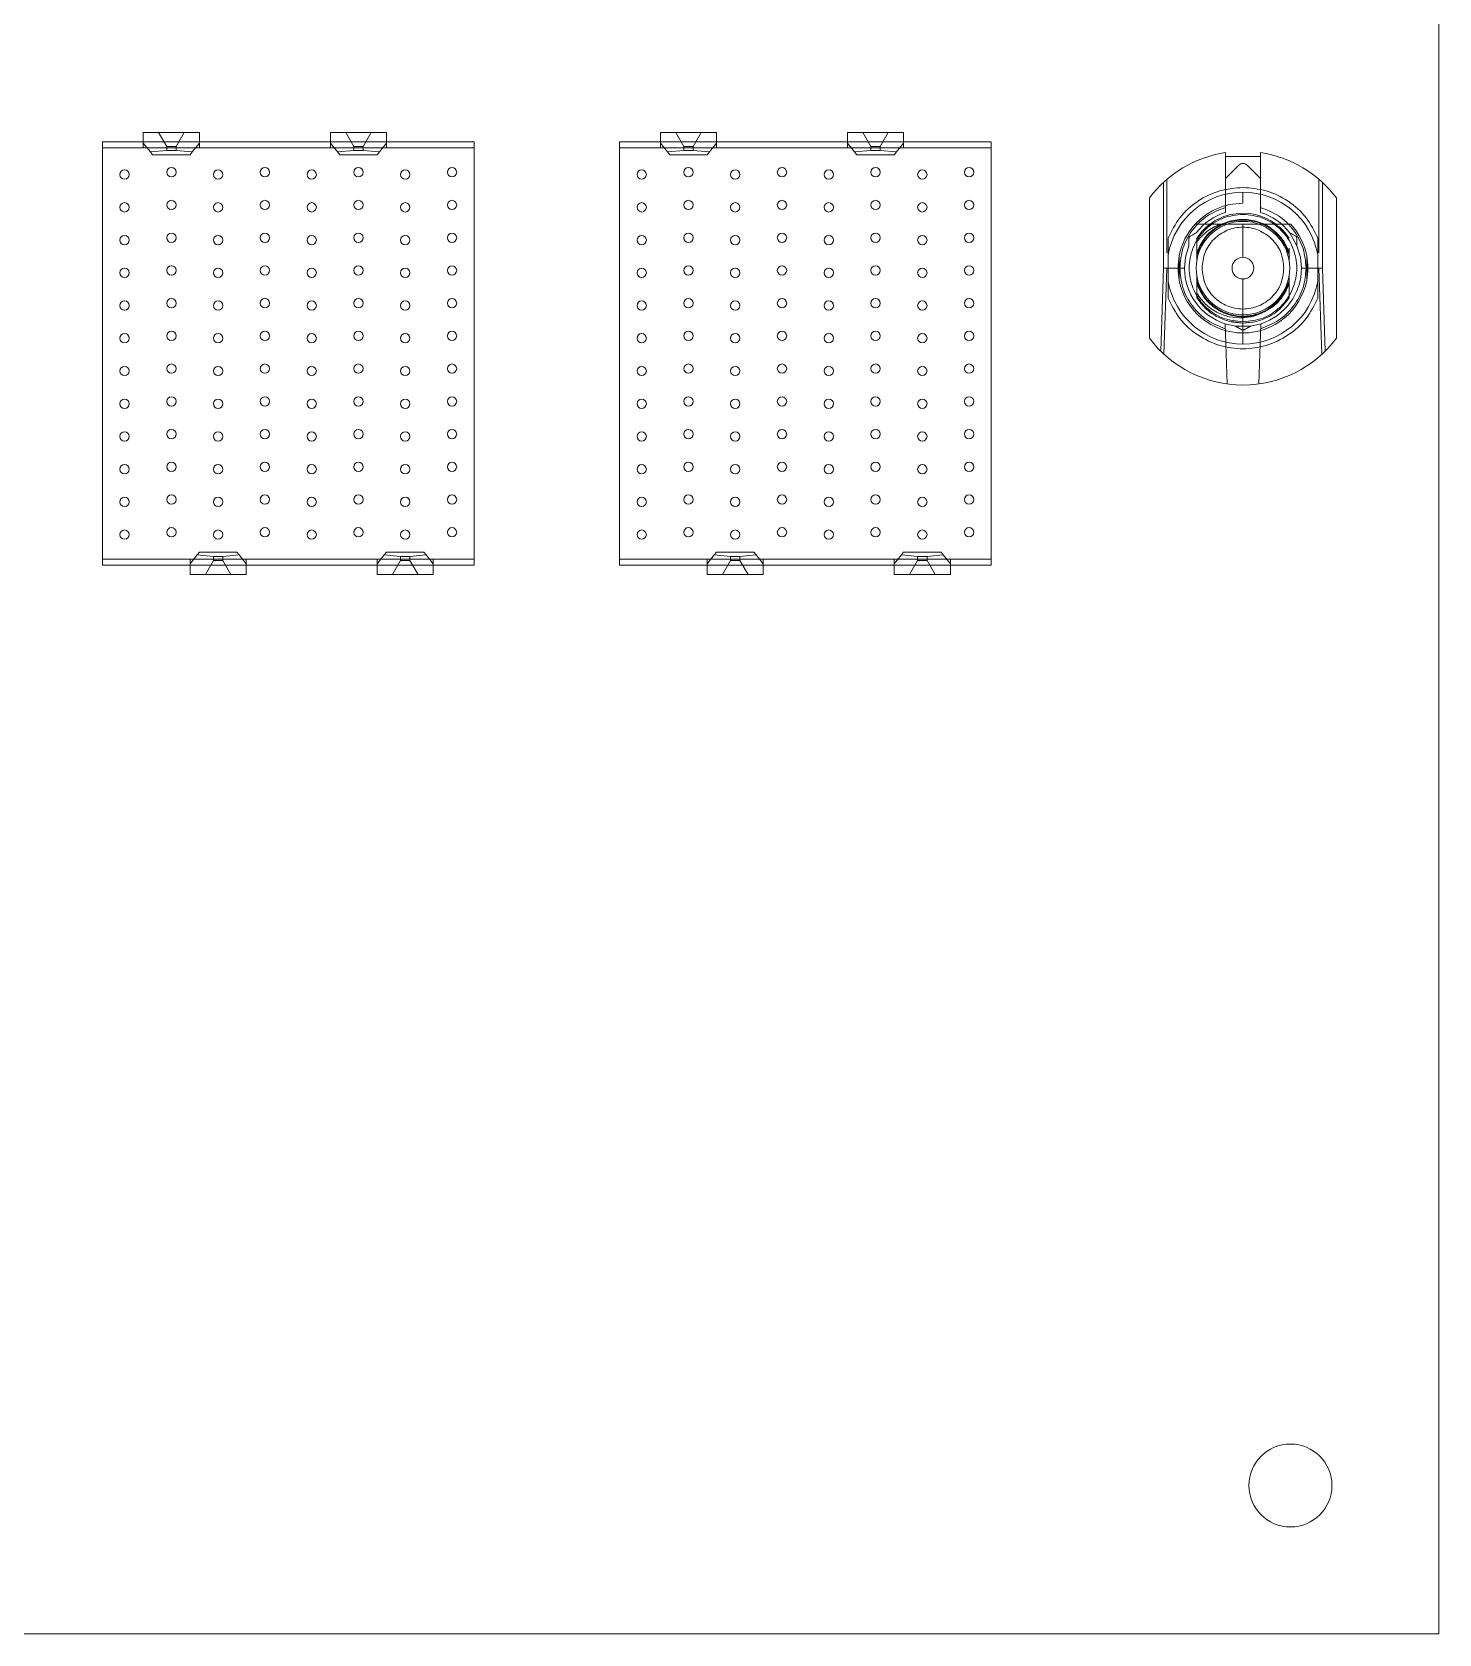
# Model space of a CAD drawing. Header units: millimetres. Extents: x -84 to 500, y -79 to 331.
# Drawn here: x 371.6 to 431.8, y 0 to 68.5 of the extents above; entities that cross this region are included whole.
import ezdxf
from ezdxf.lldxf.tags import DXFTag

# ---------------------------------------------------------------- set-up
doc = ezdxf.new("R2010")
doc.units = ezdxf.units.MM
tags = doc.linetypes.add('HIDDEN', pattern=[1.905, 1.27, -0.635]).pattern_tags.tags
tags[6:7] = [DXFTag(74, 4), DXFTag(75, 0), DXFTag(340, '0'), DXFTag(46, 1.0), DXFTag(50, 0.0), DXFTag(44, 0.0), DXFTag(45, 0.0)]
tags[4:5] = [DXFTag(74, 4), DXFTag(75, 0), DXFTag(340, '0'), DXFTag(46, 1.0), DXFTag(50, 0.0), DXFTag(44, 0.0), DXFTag(45, 0.0)]

msp = doc.modelspace()

# ---------------------------------------------------------------- linework, layer by layer
at = {"color": 7, "linetype": 'Continuous', "lineweight": 15}
for p, q in [((431.8, 0), (431.8, 304.8)), ((374.65, 63.82), (376.4, 63.82)), ((374.65, 63.82), (374.65, 63.57)), ((376.4, 63.77), (376.4, 64.22)), ((376.4, 64.22), (377.054, 64.22)), ((376.705, 63.389), (376.4, 63.77)), ((376.4, 63.57), (376.4, 63.77)), ((377.054, 64.22), (377.4, 63.62)), ((377.054, 64.22), (378.146, 64.22)), ((377.8, 63.62), (378.146, 64.22)), ((378.146, 64.22), (378.8, 64.22)), ((378.495, 63.389), (378.8, 63.77)), ((378.8, 64.22), (378.8, 63.77)), ((378.8, 63.82), (384.4, 63.82)), ((378.8, 63.77), (378.8, 63.57)), ((384.4, 63.77), (384.4, 64.22)), ((384.4, 64.22), (385.054, 64.22)), ((384.705, 63.389), (384.4, 63.77)), ((384.4, 63.57), (384.4, 63.77)), ((385.054, 64.22), (385.4, 63.62)), ((385.054, 64.22), (386.146, 64.22)), ((385.8, 63.62), (386.146, 64.22)), ((386.146, 64.22), (386.8, 64.22)), ((386.8, 63.77), (386.495, 63.389)), ((386.8, 64.22), (386.8, 63.77)), ((386.8, 63.82), (390.55, 63.82)), ((386.8, 63.77), (386.8, 63.57)), ((390.55, 63.82), (390.55, 63.57)), ((396.76, 63.82), (398.51, 63.82)), ((396.76, 63.82), (396.76, 63.57)), ((398.51, 63.77), (398.51, 64.22)), ((398.51, 64.22), (399.164, 64.22)), ((398.815, 63.389), (398.51, 63.77)), ((398.51, 63.57), (398.51, 63.77)), ((399.164, 64.22), (399.51, 63.62)), ((399.164, 64.22), (400.256, 64.22)), ((399.91, 63.62), (400.256, 64.22)), ((400.256, 64.22), (400.91, 64.22)), ((400.605, 63.389), (400.91, 63.77)), ((400.91, 64.22), (400.91, 63.77)), ((400.91, 63.82), (406.51, 63.82)), ((400.91, 63.77), (400.91, 63.57)), ((406.51, 63.77), (406.51, 64.22)), ((406.51, 64.22), (407.164, 64.22)), ((406.815, 63.389), (406.51, 63.77)), ((406.51, 63.57), (406.51, 63.77)), ((407.164, 64.22), (407.51, 63.62)), ((407.164, 64.22), (408.256, 64.22)), ((407.91, 63.62), (408.256, 64.22)), ((408.256, 64.22), (408.91, 64.22)), ((408.91, 63.77), (408.605, 63.389)), ((408.91, 64.22), (408.91, 63.77)), ((408.91, 63.82), (412.66, 63.82)), ((408.91, 63.77), (408.91, 63.57)), ((412.66, 63.82), (412.66, 63.57)), ((374.65, 63.57), (374.65, 45.97)), ((376.4, 63.57), (374.65, 63.57)), ((376.705, 63.389), (377.4, 63.45)), ((376.8, 63.27), (376.705, 63.389)), ((378.4, 63.27), (376.8, 63.27)), ((377.8, 63.62), (377.4, 63.62)), ((377.4, 63.62), (377.4, 63.45)), ((377.4, 63.45), (377.8, 63.45)), ((377.8, 63.45), (377.8, 63.62)), ((377.8, 63.45), (378.495, 63.389)), ((378.495, 63.389), (378.4, 63.27)), ((384.4, 63.57), (378.8, 63.57)), ((384.705, 63.389), (385.4, 63.45)), ((384.8, 63.27), (384.705, 63.389)), ((386.4, 63.27), (384.8, 63.27)), ((385.8, 63.62), (385.4, 63.62)), ((385.4, 63.62), (385.4, 63.45)), ((385.4, 63.45), (385.8, 63.45)), ((385.8, 63.45), (385.8, 63.62)), ((385.8, 63.45), (386.495, 63.389)), ((386.495, 63.389), (386.4, 63.27)), ((390.55, 63.57), (386.8, 63.57)), ((390.55, 45.97), (390.55, 63.57)), ((396.76, 63.57), (396.76, 45.97)), ((398.51, 63.57), (396.76, 63.57)), ((398.815, 63.389), (399.51, 63.45)), ((398.91, 63.27), (398.815, 63.389)), ((400.51, 63.27), (398.91, 63.27)), ((399.51, 63.62), (399.51, 63.45)), ((399.91, 63.62), (399.51, 63.62)), ((399.51, 63.45), (399.91, 63.45)), ((399.91, 63.45), (399.91, 63.62)), ((399.91, 63.45), (400.605, 63.389)), ((400.605, 63.389), (400.51, 63.27)), ((406.51, 63.57), (400.91, 63.57)), ((406.815, 63.389), (407.51, 63.45)), ((406.91, 63.27), (406.815, 63.389)), ((408.51, 63.27), (406.91, 63.27)), ((407.91, 63.62), (407.51, 63.62)), ((407.51, 63.62), (407.51, 63.45)), ((407.51, 63.45), (407.91, 63.45)), ((407.91, 63.45), (407.91, 63.62)), ((407.91, 63.45), (408.605, 63.389)), ((408.605, 63.389), (408.51, 63.27)), ((412.66, 63.57), (408.91, 63.57)), ((412.66, 45.97), (412.66, 63.57)), ((422.67, 63.363), (422.67, 63.195)), ((424.17, 63.195), (422.67, 63.195)), ((424.17, 63.363), (424.17, 63.195)), ((423.42, 61.67), (423.42, 61.195)), ((419.42, 61.42), (419.42, 55.42)), ((427.42, 55.42), (427.42, 61.42)), ((423.42, 58.885), (423.42, 60.295)), ((423.42, 55.645), (423.42, 57.955)), ((423.42, 55.645), (423.42, 55.17)), ((374.65, 45.97), (378.4, 45.97)), ((374.65, 45.97), (374.65, 45.72)), ((378.705, 46.151), (378.4, 45.77)), ((378.4, 45.77), (378.4, 45.97)), ((378.705, 46.151), (378.8, 46.27)), ((379.4, 46.09), (378.705, 46.151)), ((378.8, 46.27), (380.4, 46.27)), ((379.4, 45.92), (379.054, 45.32)), ((379.8, 46.09), (379.4, 46.09)), ((379.4, 46.09), (379.4, 45.92)), ((379.4, 45.92), (379.8, 45.92)), ((380.495, 46.151), (379.8, 46.09)), ((379.8, 45.92), (379.8, 46.09)), ((380.146, 45.32), (379.8, 45.92)), ((380.4, 46.27), (380.495, 46.151)), ((380.495, 46.151), (380.8, 45.77)), ((380.8, 45.97), (386.4, 45.97)), ((380.8, 45.97), (380.8, 45.77)), ((386.4, 45.77), (386.704, 46.151)), ((386.4, 45.77), (386.4, 45.97)), ((386.704, 46.151), (386.8, 46.27)), ((387.4, 46.09), (386.704, 46.151)), ((386.8, 46.27), (388.4, 46.27)), ((387.4, 45.92), (387.054, 45.32)), ((387.4, 46.09), (387.4, 45.92)), ((387.8, 46.09), (387.4, 46.09)), ((387.4, 45.92), (387.8, 45.92)), ((388.496, 46.151), (387.8, 46.09)), ((387.8, 45.92), (387.8, 46.09)), ((388.146, 45.32), (387.8, 45.92)), ((388.4, 46.27), (388.496, 46.151)), ((388.496, 46.151), (388.8, 45.77)), ((388.8, 45.97), (390.55, 45.97)), ((388.8, 45.97), (388.8, 45.77)), ((390.55, 45.72), (390.55, 45.97)), ((396.76, 45.97), (400.51, 45.97)), ((396.76, 45.97), (396.76, 45.72)), ((400.815, 46.151), (400.51, 45.77)), ((400.51, 45.77), (400.51, 45.97)), ((400.815, 46.151), (400.91, 46.27)), ((401.51, 46.09), (400.815, 46.151)), ((400.91, 46.27), (402.51, 46.27)), ((401.51, 45.92), (401.164, 45.32)), ((401.51, 46.09), (401.51, 45.92)), ((401.91, 46.09), (401.51, 46.09)), ((401.51, 45.92), (401.91, 45.92)), ((402.605, 46.151), (401.91, 46.09)), ((401.91, 45.92), (401.91, 46.09)), ((402.256, 45.32), (401.91, 45.92)), ((402.51, 46.27), (402.605, 46.151)), ((402.605, 46.151), (402.91, 45.77)), ((402.91, 45.97), (408.51, 45.97)), ((402.91, 45.97), (402.91, 45.77)), ((408.51, 45.77), (408.814, 46.151)), ((408.51, 45.77), (408.51, 45.97)), ((408.814, 46.151), (408.91, 46.27)), ((409.51, 46.09), (408.814, 46.151)), ((408.91, 46.27), (410.51, 46.27)), ((409.51, 45.92), (409.164, 45.32)), ((409.91, 46.09), (409.51, 46.09)), ((409.51, 46.09), (409.51, 45.92)), ((409.51, 45.92), (409.91, 45.92)), ((410.606, 46.151), (409.91, 46.09)), ((409.91, 45.92), (409.91, 46.09)), ((410.256, 45.32), (409.91, 45.92)), ((410.51, 46.27), (410.606, 46.151)), ((410.606, 46.151), (410.91, 45.77)), ((410.91, 45.97), (412.66, 45.97)), ((410.91, 45.97), (410.91, 45.77)), ((412.66, 45.72), (412.66, 45.97)), ((374.65, 45.72), (378.4, 45.72)), ((378.4, 45.32), (378.4, 45.77)), ((379.054, 45.32), (378.4, 45.32)), ((380.146, 45.32), (379.054, 45.32)), ((380.8, 45.32), (380.146, 45.32)), ((380.8, 45.77), (380.8, 45.32)), ((386.4, 45.72), (380.8, 45.72)), ((386.4, 45.32), (386.4, 45.77)), ((387.054, 45.32), (386.4, 45.32)), ((388.146, 45.32), (387.054, 45.32)), ((388.8, 45.32), (388.146, 45.32)), ((388.8, 45.77), (388.8, 45.32)), ((390.55, 45.72), (388.8, 45.72)), ((396.76, 45.72), (400.51, 45.72)), ((400.51, 45.32), (400.51, 45.77)), ((401.164, 45.32), (400.51, 45.32)), ((402.256, 45.32), (401.164, 45.32)), ((402.91, 45.32), (402.256, 45.32)), ((402.91, 45.77), (402.91, 45.32)), ((408.51, 45.72), (402.91, 45.72)), ((408.51, 45.32), (408.51, 45.77)), ((409.164, 45.32), (408.51, 45.32)), ((410.256, 45.32), (409.164, 45.32)), ((410.91, 45.32), (410.256, 45.32)), ((410.91, 45.77), (410.91, 45.32)), ((412.66, 45.72), (410.91, 45.72)), ((0, 0), (431.8, 0))]:
    msp.add_line(p, q, dxfattribs=at)
at = {"color": 7, "linetype": 'HIDDEN', "lineweight": 0}
for p, q in [((376.4, 63.82), (378.8, 63.82)), ((384.4, 63.82), (386.8, 63.82)), ((398.51, 63.82), (400.91, 63.82)), ((406.51, 63.82), (408.91, 63.82)), ((378.8, 63.57), (376.4, 63.57)), ((386.8, 63.57), (384.4, 63.57)), ((400.91, 63.57), (398.51, 63.57)), ((408.91, 63.57), (406.51, 63.57)), ((422.67, 61.014), (422.67, 63.195)), ((424.17, 63.195), (424.17, 61.014)), ((422.67, 62.255), (423.243, 62.828)), ((423.597, 62.828), (424.17, 62.255)), ((420.026, 58.42), (420.026, 62.091)), ((420.17, 62.22), (420.17, 59.07)), ((426.67, 59.07), (426.67, 62.22)), ((426.814, 62.091), (426.814, 58.42)), ((424.818, 60.309), (425.395, 59.694)), ((421.445, 59.694), (421.445, 59.071)), ((421.445, 59.694), (421.445, 58.735)), ((425.101, 59.643), (425.395, 59.071)), ((425.101, 59.643), (425.395, 59.071)), ((425.728, 59.38), (425.406, 59.939)), ((421.607, 59.386), (421.445, 59.071)), ((421.445, 58.986), (421.593, 59.299)), ((425.235, 59.325), (425.395, 58.986)), ((425.395, 59.071), (425.271, 59.312)), ((425.395, 59.273), (425.395, 59.071)), ((425.395, 58.735), (425.395, 58.986)), ((419.902, 54.867), (420.026, 58.42)), ((420.17, 58.42), (420.026, 58.42)), ((420.17, 58.42), (420.041, 54.734)), ((420.17, 58.42), (420.72, 58.42)), ((420.92, 58.42), (420.72, 58.42)), ((426.12, 58.42), (425.92, 58.42)), ((426.12, 58.42), (426.67, 58.42)), ((426.799, 54.734), (426.67, 58.42)), ((426.67, 58.42), (426.814, 58.42)), ((426.814, 58.42), (426.938, 54.867)), ((421.445, 58.105), (421.445, 57.347)), ((421.707, 57.297), (421.445, 57.854)), ((421.707, 57.297), (421.445, 57.854)), ((421.445, 57.769), (421.445, 57.146)), ((421.445, 57.769), (421.652, 57.366)), ((425.395, 57.854), (425.034, 57.149)), ((425.395, 57.769), (425.131, 57.255)), ((425.131, 57.255), (425.395, 57.769)), ((425.395, 57.769), (425.131, 57.255)), ((425.395, 57.854), (425.144, 57.322)), ((425.395, 57.854), (425.144, 57.322)), ((425.165, 57.322), (425.395, 57.769)), ((425.395, 57.854), (425.395, 58.105)), ((425.395, 57.146), (425.395, 57.769)), ((426.145, 57.896), (426.145, 57.896)), ((421.445, 57.146), (421.674, 56.873)), ((425.189, 56.901), (425.395, 57.146)), ((422.38, 56.619), (422.741, 56.461)), ((422.745, 53.466), (422.655, 56.04)), ((423.097, 55.941), (422.655, 56.04)), ((422.931, 56.131), (423.42, 56.07)), ((423.37, 55.783), (423.097, 55.941)), ((423.097, 55.941), (423.743, 55.941)), ((423.42, 56.07), (423.643, 56.098)), ((423.743, 55.941), (423.47, 55.783)), ((424.185, 56.04), (423.743, 55.941)), ((424.185, 56.04), (424.095, 53.466)), ((380.8, 45.97), (378.4, 45.97)), ((388.8, 45.97), (386.4, 45.97)), ((402.91, 45.97), (400.51, 45.97)), ((410.91, 45.97), (408.51, 45.97)), ((380.8, 45.72), (378.4, 45.72)), ((388.8, 45.72), (386.4, 45.72)), ((402.91, 45.72), (400.51, 45.72)), ((410.91, 45.72), (408.51, 45.72))]:
    msp.add_line(p, q, dxfattribs=at)
at = {"color": 7, "linetype": 'HIDDEN', "lineweight": 0, "flags": 128}
for points in [[(422.644, 60.349), (422.673, 60.353), (422.681, 60.353), (422.683, 60.353), (422.684, 60.352), (422.684, 60.352), (422.684, 60.352), (422.684, 60.352), (422.684, 60.352), (422.684, 60.352), (422.684, 60.352), (422.684, 60.352), (422.684, 60.352), (422.684, 60.353), (422.684, 60.353), (422.684, 60.353), (422.684, 60.353), (422.684, 60.353), (422.684, 60.353), (422.684, 60.353), (422.684, 60.352), (422.684, 60.352), (422.684, 60.352), (422.684, 60.352), (422.684, 60.352), (422.684, 60.352), (422.684, 60.352), (422.684, 60.352), (422.684, 60.352), (422.684, 60.351), (422.684, 60.351), (422.681, 60.348), (422.551, 60.284), (422.388, 60.197)], [(421.445, 59.694), (421.445, 59.694)], [(421.445, 59.694), (421.445, 59.694)], [(421.445, 59.694), (421.445, 59.694)], [(421.445, 59.694), (421.445, 59.694)], [(421.445, 59.694), (421.445, 59.694)], [(421.445, 59.694), (421.445, 59.694)], [(421.445, 59.694), (421.445, 59.694)], [(421.445, 59.694), (421.445, 59.694)], [(425.395, 59.694), (425.395, 59.694)], [(420.92, 58.42), (420.964, 58.886), (421.112, 59.38)], [(425.395, 58.986), (425.395, 58.986)], [(425.395, 58.986), (425.395, 58.986)], [(425.395, 58.986), (425.395, 58.986)], [(425.395, 58.986), (425.395, 58.986)], [(425.395, 58.986), (425.395, 58.986)], [(425.728, 59.38), (425.876, 58.886), (425.92, 58.42)], [(421.445, 58.735), (421.445, 58.735)], [(421.445, 58.105), (421.445, 58.105)], [(425.395, 57.854), (425.395, 57.854)], [(425.395, 57.854), (425.395, 57.854)], [(425.395, 57.854), (425.395, 57.854)], [(425.395, 57.854), (425.395, 57.854)], [(425.395, 57.854), (425.395, 57.854)], [(425.395, 57.854), (425.395, 57.854)], [(425.395, 57.854), (425.395, 57.854)], [(425.395, 57.854), (425.395, 57.854)], [(421.445, 57.146), (421.445, 57.146)], [(421.445, 57.146), (421.445, 57.146)], [(421.445, 57.146), (421.445, 57.146)], [(421.445, 57.146), (421.445, 57.146)], [(421.445, 57.146), (421.445, 57.146)], [(421.445, 57.146), (421.445, 57.146)], [(421.445, 57.146), (421.445, 57.146)], [(421.641, 57.393), (421.641, 57.393)], [(425.395, 57.146), (425.395, 57.146)], [(422.393, 56.641), (422.393, 56.641)]]:
    msp.add_lwpolyline(points, dxfattribs=at)
at = {"color": 7, "linetype": 'HIDDEN', "lineweight": 0}
for centre, radius in [((375.6, 62.42), 0.2), ((377.6, 62.52), 0.2), ((379.6, 62.42), 0.2), ((381.6, 62.52), 0.2), ((383.6, 62.42), 0.2), ((385.6, 62.52), 0.2), ((387.6, 62.42), 0.2), ((389.6, 62.52), 0.2), ((397.71, 62.42), 0.2), ((399.71, 62.52), 0.2), ((401.71, 62.42), 0.2), ((403.71, 62.52), 0.2), ((405.71, 62.42), 0.2), ((407.71, 62.52), 0.2), ((409.71, 62.42), 0.2), ((411.71, 62.52), 0.2), ((375.6, 61.02), 0.2), ((377.6, 61.12), 0.2), ((379.6, 61.02), 0.2), ((381.6, 61.12), 0.2), ((383.6, 61.02), 0.2), ((385.6, 61.12), 0.2), ((387.6, 61.02), 0.2), ((389.6, 61.12), 0.2), ((397.71, 61.02), 0.2), ((399.71, 61.12), 0.2), ((401.71, 61.02), 0.2), ((403.71, 61.12), 0.2), ((405.71, 61.02), 0.2), ((407.71, 61.12), 0.2), ((409.71, 61.02), 0.2), ((411.71, 61.12), 0.2), ((423.42, 58.42), 2), ((375.6, 59.62), 0.2), ((377.6, 59.72), 0.2), ((379.6, 59.62), 0.2), ((381.6, 59.72), 0.2), ((383.6, 59.62), 0.2), ((385.6, 59.72), 0.2), ((387.6, 59.62), 0.2), ((389.6, 59.72), 0.2), ((397.71, 59.62), 0.2), ((399.71, 59.72), 0.2), ((401.71, 59.62), 0.2), ((403.71, 59.72), 0.2), ((405.71, 59.62), 0.2), ((407.71, 59.72), 0.2), ((409.71, 59.62), 0.2), ((411.71, 59.72), 0.2), ((375.6, 58.22), 0.2), ((377.6, 58.32), 0.2), ((379.6, 58.22), 0.2), ((381.6, 58.32), 0.2), ((383.6, 58.22), 0.2), ((385.6, 58.32), 0.2), ((387.6, 58.22), 0.2), ((389.6, 58.32), 0.2), ((397.71, 58.22), 0.2), ((399.71, 58.32), 0.2), ((401.71, 58.22), 0.2), ((403.71, 58.32), 0.2), ((405.71, 58.22), 0.2), ((407.71, 58.32), 0.2), ((409.71, 58.22), 0.2), ((411.71, 58.32), 0.2), ((375.6, 56.82), 0.2), ((377.6, 56.92), 0.2), ((379.6, 56.82), 0.2), ((381.6, 56.92), 0.2), ((383.6, 56.82), 0.2), ((385.6, 56.92), 0.2), ((387.6, 56.82), 0.2), ((389.6, 56.92), 0.2), ((397.71, 56.82), 0.2), ((399.71, 56.92), 0.2), ((401.71, 56.82), 0.2), ((403.71, 56.92), 0.2), ((405.71, 56.82), 0.2), ((407.71, 56.92), 0.2), ((409.71, 56.82), 0.2), ((411.71, 56.92), 0.2), ((375.6, 55.42), 0.2), ((377.6, 55.52), 0.2), ((379.6, 55.42), 0.2), ((381.6, 55.52), 0.2), ((383.6, 55.42), 0.2), ((385.6, 55.52), 0.2), ((387.6, 55.42), 0.2), ((389.6, 55.52), 0.2), ((397.71, 55.42), 0.2), ((399.71, 55.52), 0.2), ((401.71, 55.42), 0.2), ((403.71, 55.52), 0.2), ((405.71, 55.42), 0.2), ((407.71, 55.52), 0.2), ((409.71, 55.42), 0.2), ((411.71, 55.52), 0.2), ((375.6, 54.02), 0.2), ((377.6, 54.12), 0.2), ((379.6, 54.02), 0.2), ((381.6, 54.12), 0.2), ((383.6, 54.02), 0.2), ((385.6, 54.12), 0.2), ((387.6, 54.02), 0.2), ((389.6, 54.12), 0.2), ((397.71, 54.02), 0.2), ((399.71, 54.12), 0.2), ((401.71, 54.02), 0.2), ((403.71, 54.12), 0.2), ((405.71, 54.02), 0.2), ((407.71, 54.12), 0.2), ((409.71, 54.02), 0.2), ((411.71, 54.12), 0.2), ((375.6, 52.62), 0.2), ((377.6, 52.72), 0.2), ((379.6, 52.62), 0.2), ((381.6, 52.72), 0.2), ((383.6, 52.62), 0.2), ((385.6, 52.72), 0.2), ((387.6, 52.62), 0.2), ((389.6, 52.72), 0.2), ((397.71, 52.62), 0.2), ((399.71, 52.72), 0.2), ((401.71, 52.62), 0.2), ((403.71, 52.72), 0.2), ((405.71, 52.62), 0.2), ((407.71, 52.72), 0.2), ((409.71, 52.62), 0.2), ((411.71, 52.72), 0.2), ((375.6, 51.22), 0.2), ((377.6, 51.32), 0.2), ((379.6, 51.22), 0.2), ((381.6, 51.32), 0.2), ((383.6, 51.22), 0.2), ((385.6, 51.32), 0.2), ((387.6, 51.22), 0.2), ((389.6, 51.32), 0.2), ((397.71, 51.22), 0.2), ((399.71, 51.32), 0.2), ((401.71, 51.22), 0.2), ((403.71, 51.32), 0.2), ((405.71, 51.22), 0.2), ((407.71, 51.32), 0.2), ((409.71, 51.22), 0.2), ((411.71, 51.32), 0.2), ((375.6, 49.82), 0.2), ((377.6, 49.92), 0.2), ((379.6, 49.82), 0.2), ((381.6, 49.92), 0.2), ((383.6, 49.82), 0.2), ((385.6, 49.92), 0.2), ((387.6, 49.82), 0.2), ((389.6, 49.92), 0.2), ((397.71, 49.82), 0.2), ((399.71, 49.92), 0.2), ((401.71, 49.82), 0.2), ((403.71, 49.92), 0.2), ((405.71, 49.82), 0.2), ((407.71, 49.92), 0.2), ((409.71, 49.82), 0.2), ((411.71, 49.92), 0.2), ((377.6, 48.52), 0.2), ((381.6, 48.52), 0.2), ((385.6, 48.52), 0.2), ((389.6, 48.52), 0.2), ((399.71, 48.52), 0.2), ((403.71, 48.52), 0.2), ((407.71, 48.52), 0.2), ((411.71, 48.52), 0.2), ((375.6, 48.42), 0.2), ((379.6, 48.42), 0.2), ((383.6, 48.42), 0.2), ((387.6, 48.42), 0.2), ((397.71, 48.42), 0.2), ((401.71, 48.42), 0.2), ((405.71, 48.42), 0.2), ((409.71, 48.42), 0.2), ((377.6, 47.12), 0.2), ((381.6, 47.12), 0.2), ((385.6, 47.12), 0.2), ((389.6, 47.12), 0.2), ((399.71, 47.12), 0.2), ((403.71, 47.12), 0.2), ((407.71, 47.12), 0.2), ((411.71, 47.12), 0.2), ((375.6, 47.02), 0.2), ((379.6, 47.02), 0.2), ((383.6, 47.02), 0.2), ((387.6, 47.02), 0.2), ((397.71, 47.02), 0.2), ((401.71, 47.02), 0.2), ((405.71, 47.02), 0.2), ((409.71, 47.02), 0.2)]:
    msp.add_circle(centre, radius, dxfattribs=at)
at = {"color": 7, "linetype": 'Continuous', "lineweight": 15}
msp.add_circle((425.45, 6.35), 1.775, dxfattribs=at)
for radius, start, end in [(5, 98.62693, 143.1301), (5, 36.8699, 81.37307), (3.25, 90, 169.93673), (3.25, 10.06327, 90), (2.775, 137.49336, 169.10705), (2.775, 10.89324, 42.50663), (2.775, 169.10668, 190.89376), (2.775, 349.10676, 10.89295), (0.465, 90, 270), (0.465, 270, 90), (3.25, 190.06327, 270), (2.775, 190.89295, 270), (2.775, 270, 349.10705), (3.25, 270, 349.93673), (5, 216.8699, 323.1301)]:
    msp.add_arc((423.42, 58.42), radius, start, end, dxfattribs=at)
at = {"color": 7, "linetype": 'HIDDEN', "lineweight": 0}
for radius, start, end in [(2.5, 107.4576, 142.57976), (2.35, 53.50581, 147.18508), (2.5, 37.42024, 72.5424), (2.5, 180, 252.18431), (2.5, 287.81569, 0)]:
    msp.add_arc((423.42, 58.42), radius, start, end, dxfattribs=at)
for points in [[(423.243, 62.828), (423.269, 62.849), (423.321, 62.89), (423.42, 62.907), (423.519, 62.89), (423.571, 62.849), (423.597, 62.828)], [(421.67, 58.42), (421.696, 58.649), (421.749, 59.107), (422.154, 59.69), (422.732, 60.079), (423.42, 60.216), (424.108, 60.079), (424.686, 59.69), (425.091, 59.107), (425.144, 58.649), (425.17, 58.42)], [(425.395, 58.986), (425.347, 59.125), (425.25, 59.404), (425.071, 59.638), (424.982, 59.755)], [(425.17, 58.42), (425.144, 58.191), (425.091, 57.733), (424.686, 57.15), (424.108, 56.761), (423.42, 56.624), (422.732, 56.761), (422.154, 57.15), (421.749, 57.733), (421.696, 58.191), (421.67, 58.42)], [(421.445, 57.146), (421.563, 56.99), (421.798, 56.676), (422.285, 56.338), (422.833, 56.112), (423.224, 56.084), (423.42, 56.07)], [(423.42, 56.07), (423.616, 56.084), (424.007, 56.112), (424.555, 56.338), (425.042, 56.676), (425.277, 56.99), (425.395, 57.146)], [(423.47, 55.783), (423.462, 55.78), (423.446, 55.772), (423.42, 55.769), (423.394, 55.772), (423.378, 55.78), (423.37, 55.783)]]:
    msp.add_open_spline(points, degree=3, dxfattribs=at)
at = {"color": 7, "linetype": 'Continuous', "lineweight": 15}
for points, knots in [([(420.22, 59.709), (420.371, 60.009), (420.68, 60.622), (421.465, 61.32), (422.407, 61.786), (423.091, 61.842), (423.426, 61.87)], [0, 0, 0, 0, 0.24439, 0.5, 0.75561, 1, 1, 1, 1]), ([(423.426, 61.87), (423.76, 61.841), (424.442, 61.783), (425.379, 61.317), (426.161, 60.62), (426.469, 60.008), (426.62, 59.709)], [0, 0, 0, 0, 0.244424, 0.5, 0.755576, 1, 1, 1, 1]), ([(423.42, 61.195), (423.228, 61.184), (422.845, 61.161), (422.296, 60.976), (421.788, 60.696), (421.512, 60.429), (421.374, 60.295)], [0, 0, 0, 0, 0.25, 0.5, 0.75, 1, 1, 1, 1]), ([(420.22, 59.709), (420.22, 59.575), (420.22, 59.401), (420.22, 59.207), (420.22, 59.126), (420.22, 59.072), (420.22, 59.033), (420.22, 59.006), (420.22, 58.992), (420.22, 58.988), (420.22, 58.988), (420.22, 58.988)], [0, 0, 0, 0, 0.52193, 0.674707, 0.779637, 0.851731, 0.901665, 0.954566, 0.975881, 0.993094, 1, 1, 1, 1]), ([(423.42, 60.295), (423.225, 60.295), (422.721, 60.295), (422.039, 60.295), (421.59, 60.295), (421.374, 60.295)], [0, 0, 0, 0, 0.246526, 0.63814, 1, 1, 1, 1]), ([(425.466, 60.295), (425.028, 60.295), (424.425, 60.295), (423.636, 60.295), (423.42, 60.295)], [0, 0, 0, 0, 0.725757, 1, 1, 1, 1]), ([(426.62, 59.709), (426.62, 59.575), (426.62, 59.401), (426.62, 59.207), (426.62, 59.126), (426.62, 59.072), (426.62, 59.033), (426.62, 59.006), (426.62, 58.992), (426.62, 58.988), (426.62, 58.988), (426.62, 58.988)], [0, 0, 0, 0, 0.52193, 0.674707, 0.779637, 0.851731, 0.901665, 0.954566, 0.975881, 0.993094, 1, 1, 1, 1]), ([(420.22, 58.988), (420.22, 58.812), (420.22, 58.46), (420.22, 58.066), (420.22, 57.874), (420.22, 57.852)], [0, 0, 0, 0, 0.4691002, 0.9396132, 1, 1, 1, 1]), ([(420.695, 58.944), (420.695, 58.654), (420.695, 58.301), (420.695, 57.957), (420.695, 57.896)], [0, 0, 0, 0, 0.821497, 1, 1, 1, 1]), ([(426.145, 57.896), (426.145, 58.186), (426.145, 58.539), (426.145, 58.883), (426.145, 58.944)], [0, 0, 0, 0, 0.821486, 1, 1, 1, 1]), ([(426.62, 58.988), (426.62, 58.812), (426.62, 58.46), (426.62, 58.066), (426.62, 57.874), (426.62, 57.852)], [0, 0, 0, 0, 0.4691, 0.939613, 1, 1, 1, 1]), ([(420.22, 57.852), (420.22, 57.852), (420.22, 57.85), (420.22, 57.839), (420.22, 57.795), (420.22, 57.599), (420.22, 57.365), (420.22, 57.169), (420.22, 57.131)], [0, 0, 0, 0, 0.0169294, 0.0393005, 0.081695, 0.2361978, 0.8521567, 1, 1, 1, 1]), ([(426.62, 57.852), (426.62, 57.852), (426.62, 57.85), (426.62, 57.839), (426.62, 57.795), (426.62, 57.599), (426.62, 57.365), (426.62, 57.169), (426.62, 57.131)], [0, 0, 0, 0, 0.016929, 0.039301, 0.081695, 0.236198, 0.852157, 1, 1, 1, 1]), ([(426.62, 57.131), (426.469, 56.832), (426.16, 56.22), (425.377, 55.518), (424.437, 55.069), (423.42, 54.921), (422.403, 55.069), (421.463, 55.518), (420.68, 56.22), (420.371, 56.832), (420.22, 57.131)], [0, 0, 0, 0, 0.122204, 0.25, 0.377796, 0.5, 0.622204, 0.75, 0.877796, 1, 1, 1, 1])]:
    msp.add_open_spline(points, degree=3, knots=knots, dxfattribs=at)
at = {"color": 7, "linetype": 'HIDDEN', "lineweight": 0}
for points, knots in [([(420.72, 58.42), (420.746, 58.703), (420.799, 59.283), (421.227, 60.069), (421.863, 60.698), (422.406, 60.91), (422.67, 61.014)], [0, 0, 0, 0, 0.243392, 0.5, 0.756608, 1, 1, 1, 1]), ([(422.67, 61.014), (422.67, 60.986), (422.67, 60.931), (422.67, 60.863), (422.67, 60.813), (422.67, 60.808), (422.67, 60.805)], [0, 0, 0, 0, 0.25862, 0.513617, 0.75609, 1, 1, 1, 1]), ([(424.17, 61.014), (424.434, 60.91), (424.977, 60.698), (425.613, 60.069), (426.041, 59.283), (426.094, 58.703), (426.12, 58.42)], [0, 0, 0, 0, 0.243392, 0.5, 0.756608, 1, 1, 1, 1]), ([(424.17, 61.014), (424.17, 60.986), (424.17, 60.931), (424.17, 60.863), (424.17, 60.814), (424.17, 60.808), (424.17, 60.805)], [0, 0, 0, 0, 0.258105, 0.512595, 0.755594, 1, 1, 1, 1]), ([(423.42, 56.12), (423.131, 56.151), (422.684, 56.199), (422.148, 56.485), (421.783, 56.782), (421.484, 57.148), (421.206, 57.684), (421.064, 58.42), (421.206, 59.156), (421.483, 59.692), (421.782, 60.058), (422.148, 60.355), (422.684, 60.641), (423.131, 60.689), (423.42, 60.72)], [0, 0, 0, 0, 0.1197215, 0.1848235, 0.25, 0.315102, 0.3802785, 0.5, 0.6197215, 0.6848235, 0.75, 0.815102, 0.8802785, 1, 1, 1, 1]), ([(424.658, 60.086), (424.652, 60.092), (424.493, 60.252), (424.061, 60.42), (423.423, 60.537), (422.768, 60.43), (422.184, 60.132), (421.705, 59.671), (421.532, 59.271), (421.445, 59.071)], [0, 0, 0, 0, 0.006975, 0.172479, 0.337984, 0.503488, 0.668992, 0.834496, 1, 1, 1, 1]), ([(424.95, 59.795), (424.851, 59.905), (424.607, 60.175), (424.068, 60.428), (423.421, 60.535), (422.768, 60.431), (422.184, 60.132), (421.705, 59.671), (421.532, 59.271), (421.445, 59.071)], [0, 0, 0, 0, 0.101378, 0.251148, 0.400918, 0.550689, 0.700459, 0.85023, 1, 1, 1, 1]), ([(421.445, 59.071), (421.532, 59.271), (421.705, 59.671), (422.184, 60.132), (422.768, 60.431), (423.421, 60.535), (424.067, 60.427), (424.58, 60.193), (424.804, 59.948), (424.881, 59.864)], [0, 0, 0, 0, 0.153218, 0.306436, 0.459655, 0.612873, 0.766091, 0.919309, 1, 1, 1, 1]), ([(421.445, 59.071), (421.532, 59.271), (421.705, 59.671), (422.184, 60.132), (422.768, 60.431), (423.421, 60.535), (424.068, 60.428), (424.611, 60.173), (424.858, 59.898), (424.96, 59.785)], [0, 0, 0, 0, 0.149287, 0.298575, 0.447862, 0.59715, 0.746437, 0.895724, 1, 1, 1, 1]), ([(421.445, 59.071), (421.532, 59.271), (421.705, 59.671), (422.184, 60.132), (422.768, 60.431), (423.421, 60.535), (424.068, 60.428), (424.608, 60.175), (424.853, 59.903), (424.952, 59.793)], [0, 0, 0, 0, 0.149669, 0.299339, 0.449008, 0.598677, 0.748346, 0.898016, 1, 1, 1, 1]), ([(425.395, 59.071), (425.308, 59.271), (425.135, 59.671), (424.656, 60.132), (424.072, 60.431), (423.42, 60.534), (422.768, 60.431), (422.183, 60.132), (421.705, 59.671), (421.532, 59.271), (421.445, 59.071)], [0, 0, 0, 0, 0.125, 0.25, 0.375, 0.5, 0.625, 0.75, 0.875, 1, 1, 1, 1]), ([(421.445, 58.986), (421.526, 59.193), (421.688, 59.607), (422.164, 60.089), (422.756, 60.403), (423.42, 60.51), (424.084, 60.403), (424.676, 60.089), (425.152, 59.607), (425.314, 59.193), (425.395, 58.986)], [0, 0, 0, 0, 0.125, 0.25, 0.375, 0.5, 0.625, 0.75, 0.875, 1, 1, 1, 1]), ([(421.445, 58.986), (421.526, 59.193), (421.688, 59.607), (422.164, 60.089), (422.756, 60.403), (423.42, 60.51), (424.084, 60.403), (424.676, 60.089), (425.152, 59.607), (425.314, 59.193), (425.395, 58.986)], [0, 0, 0, 0, 0.125, 0.25, 0.375, 0.5, 0.625, 0.75, 0.875, 1, 1, 1, 1]), ([(421.445, 58.986), (421.526, 59.193), (421.688, 59.607), (422.164, 60.089), (422.756, 60.403), (423.42, 60.51), (424.084, 60.403), (424.676, 60.089), (425.152, 59.607), (425.314, 59.193), (425.395, 58.986)], [0, 0, 0, 0, 0.1250001, 0.2500001, 0.375, 0.5, 0.6249999, 0.7499998, 0.8749999, 1, 1, 1, 1]), ([(421.445, 59.559), (421.598, 59.726), (421.903, 60.06), (422.356, 60.274), (422.608, 60.34), (422.644, 60.349)], [0, 0, 0, 0, 0.461832, 0.924144, 1, 1, 1, 1]), ([(423.42, 60.72), (423.709, 60.689), (424.156, 60.641), (424.692, 60.355), (425.057, 60.058), (425.356, 59.692), (425.634, 59.156), (425.776, 58.42), (425.634, 57.684), (425.357, 57.148), (425.058, 56.782), (424.692, 56.485), (424.156, 56.199), (423.709, 56.151), (423.42, 56.12)], [0, 0, 0, 0, 0.1197215, 0.1848235, 0.25, 0.315102, 0.3802785, 0.5, 0.6197215, 0.6848235, 0.75, 0.815102, 0.8802785, 1, 1, 1, 1]), ([(421.112, 59.695), (421.112, 59.704), (421.114, 59.721), (421.124, 59.746), (421.14, 59.767), (421.154, 59.777), (421.162, 59.782)], [0, 0, 0, 0, 0.250801, 0.5, 0.7492, 1, 1, 1, 1]), ([(421.112, 59.695), (421.112, 59.613), (421.112, 59.505), (421.112, 59.408), (421.112, 59.383), (421.112, 59.381), (421.112, 59.38)], [0, 0, 0, 0, 0.6386768, 0.8437391, 0.9249986, 1, 1, 1, 1]), ([(421.434, 59.939), (421.433, 59.939), (421.431, 59.937), (421.41, 59.925), (421.358, 59.895), (421.271, 59.845), (421.2, 59.804), (421.162, 59.782)], [0, 0, 0, 0, 0.074114, 0.154923, 0.35991, 0.65372, 1, 1, 1, 1]), ([(424.982, 59.755), (424.895, 59.847), (424.794, 59.955), (424.68, 60.059), (424.661, 60.081), (424.657, 60.088), (424.656, 60.09), (424.656, 60.091), (424.657, 60.092), (424.657, 60.092)], [0, 0, 0, 0, 0.805359, 0.945967, 0.982692, 0.993233, 0.996919, 0.998502, 1, 1, 1, 1]), ([(424.657, 60.092), (424.819, 59.95), (425.145, 59.667), (425.312, 59.27), (425.395, 59.071)], [0, 0, 0, 0, 0.5, 1, 1, 1, 1]), ([(425.395, 59.694), (425.281, 59.855), (425.116, 60.089), (424.88, 60.246), (424.807, 60.295)], [0, 0, 0, 0, 0.690816, 1, 1, 1, 1]), ([(424.881, 59.864), (424.958, 59.795), (425.196, 59.58), (425.315, 59.277), (425.395, 59.071)], [0, 0, 0, 0, 0.321279, 1, 1, 1, 1]), ([(425.678, 59.782), (425.607, 59.823), (425.513, 59.877), (425.43, 59.925), (425.409, 59.937), (425.407, 59.939), (425.406, 59.939)], [0, 0, 0, 0, 0.638721, 0.843752, 0.925004, 1, 1, 1, 1]), ([(425.678, 59.782), (425.686, 59.777), (425.7, 59.767), (425.716, 59.746), (425.726, 59.721), (425.728, 59.704), (425.728, 59.695)], [0, 0, 0, 0, 0.250801, 0.5, 0.7492, 1, 1, 1, 1]), ([(425.728, 59.695), (425.728, 59.613), (425.728, 59.505), (425.728, 59.408), (425.728, 59.383), (425.728, 59.381), (425.728, 59.38)], [0, 0, 0, 0, 0.638718, 0.843747, 0.925001, 1, 1, 1, 1]), ([(421.445, 58.986), (421.445, 58.986), (421.445, 58.987), (421.445, 58.994), (421.445, 59.021), (421.445, 59.049), (421.445, 59.071)], [0, 0, 0, 0, 0.068911, 0.145477, 0.344961, 1, 1, 1, 1]), ([(421.445, 58.986), (421.445, 58.986), (421.445, 58.987), (421.445, 58.994), (421.445, 59.021), (421.445, 59.049), (421.445, 59.071)], [0, 0, 0, 0, 0.06884, 0.145314, 0.344679, 1, 1, 1, 1]), ([(425.395, 59.071), (425.395, 59.049), (425.395, 59.021), (425.395, 58.994), (425.395, 58.987), (425.395, 58.986), (425.395, 58.986)], [0, 0, 0, 0, 0.659471, 0.855328, 0.930516, 1, 1, 1, 1]), ([(420.72, 58.42), (420.746, 58.138), (420.798, 57.559), (421.224, 56.774), (421.858, 56.145), (422.399, 55.932), (422.662, 55.828)], [0, 0, 0, 0, 0.243423, 0.5, 0.756577, 1, 1, 1, 1]), ([(424.178, 55.828), (424.441, 55.932), (424.982, 56.145), (425.616, 56.774), (426.042, 57.559), (426.094, 58.138), (426.12, 58.42)], [0, 0, 0, 0, 0.243423, 0.5, 0.756577, 1, 1, 1, 1]), ([(421.445, 57.769), (421.445, 57.791), (421.445, 57.819), (421.445, 57.846), (421.445, 57.853), (421.445, 57.854), (421.445, 57.854)], [0, 0, 0, 0, 0.659295, 0.855253, 0.930497, 1, 1, 1, 1]), ([(421.445, 57.769), (421.445, 57.791), (421.445, 57.819), (421.445, 57.846), (421.445, 57.853), (421.445, 57.854), (421.445, 57.854)], [0, 0, 0, 0, 0.659587, 0.855421, 0.930569, 1, 1, 1, 1]), ([(425.034, 57.149), (424.906, 57.01), (424.65, 56.734), (424.141, 56.47), (423.587, 56.346), (423.019, 56.379), (422.48, 56.564), (422.015, 56.888), (421.644, 57.324), (421.511, 57.678), (421.445, 57.854)], [0, 0, 0, 0, 0.125, 0.25, 0.375001, 0.500001, 0.625001, 0.750001, 0.875, 1, 1, 1, 1]), ([(421.445, 57.769), (421.5, 57.632), (421.609, 57.357), (421.879, 57.001), (422.213, 56.707), (422.602, 56.491), (423.028, 56.362), (423.471, 56.326), (423.914, 56.38), (424.188, 56.492), (424.325, 56.548)], [0, 0, 0, 0, 0.1250001, 0.2500003, 0.3750004, 0.5000004, 0.6250004, 0.7500003, 0.8750002, 1, 1, 1, 1]), ([(425.395, 57.769), (425.308, 57.569), (425.135, 57.169), (424.656, 56.708), (424.072, 56.409), (423.42, 56.306), (422.768, 56.409), (422.183, 56.708), (421.705, 57.169), (421.532, 57.569), (421.445, 57.769)], [0, 0, 0, 0, 0.125, 0.25, 0.375, 0.5, 0.625, 0.75, 0.875, 1, 1, 1, 1]), ([(424.249, 56.537), (424.382, 56.597), (424.715, 56.744), (425.133, 57.173), (425.308, 57.571), (425.395, 57.769)], [0, 0, 0, 0, 0.2522664, 0.626133, 1, 1, 1, 1]), ([(425.395, 57.854), (425.317, 57.644), (425.174, 57.258), (424.87, 56.983), (424.731, 56.857)], [0, 0, 0, 0, 0.5445036, 1, 1, 1, 1]), ([(425.395, 57.769), (425.312, 57.565), (425.173, 57.221), (424.895, 56.977), (424.782, 56.877)], [0, 0, 0, 0, 0.59211, 1, 1, 1, 1]), ([(425.395, 57.854), (425.395, 57.854), (425.395, 57.853), (425.395, 57.846), (425.395, 57.819), (425.395, 57.791), (425.395, 57.769)], [0, 0, 0, 0, 0.068868, 0.145416, 0.344909, 1, 1, 1, 1]), ([(425.395, 57.854), (425.395, 57.854), (425.395, 57.853), (425.395, 57.846), (425.395, 57.819), (425.395, 57.791), (425.395, 57.769)], [0, 0, 0, 0, 0.068948, 0.145582, 0.345171, 1, 1, 1, 1]), ([(421.445, 57.347), (421.562, 57.184), (421.795, 56.861), (422.288, 56.52), (422.839, 56.306), (423.227, 56.296), (423.42, 56.291)], [0, 0, 0, 0, 0.255054, 0.506739, 0.755054, 1, 1, 1, 1]), ([(424.325, 56.548), (424.459, 56.63), (424.726, 56.794), (424.931, 57.031), (425.034, 57.149)], [0, 0, 0, 0, 0.502467, 1, 1, 1, 1]), ([(424.325, 56.548), (424.182, 56.48), (423.895, 56.343), (423.579, 56.308), (423.42, 56.291)], [0, 0, 0, 0, 0.497063, 1, 1, 1, 1])]:
    msp.add_open_spline(points, degree=3, knots=knots, dxfattribs=at)

doc.saveas('drawing.dxf')
